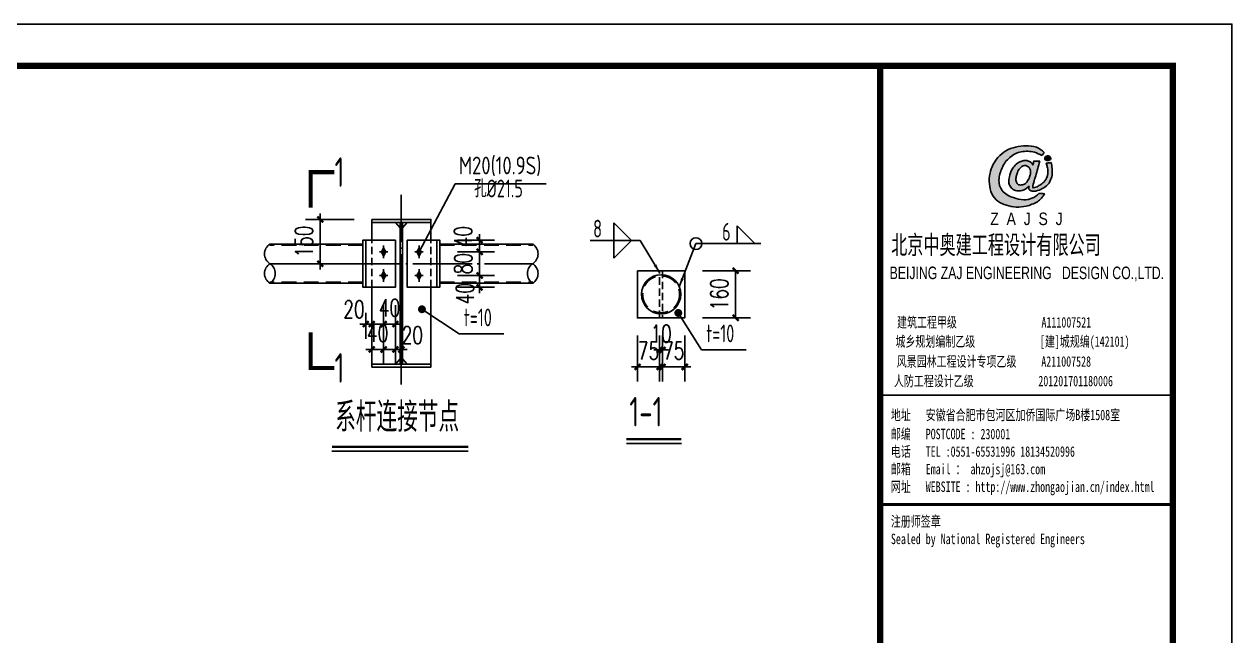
# Model space of a CAD drawing. Extents: x -33967 to 1773478, y -1022458 to -784650.
# Drawn here: x 960748 to 1001624, y -959175 to -938458 of the extents above; entities that cross this region are included whole.
import ezdxf
from ezdxf.enums import TextEntityAlignment as Align

# ---------------------------------------------------------------- set-up
doc = ezdxf.new("R2010")
doc.units = 0
doc.header["$LTSCALE"] = 1000
doc.header["$MEASUREMENT"] = 0
doc.linetypes.add('DASHED', pattern=[0.75, 0.5, -0.25])
doc.linetypes.add('DOTE', pattern=[2.42, 2, -0.2, 0.02, -0.2])
for name, color, linetype in [('AXIS', 3, 'Continuous'), ('BOLT', 251, 'Continuous'), ('DOTE', 1, 'DOTE'), ('GL', 150, 'Continuous'), ('NUM', 7, 'Continuous'), ('PUB_DIM', 3, 'Continuous'), ('PUB_TITLE', 4, 'Continuous'), ('PZ', 202, 'Continuous'), ('TEXT', 7, 'Continuous'), ('THIN', 7, 'Continuous'), ('WELD', 7, 'Continuous'), ('XG', 6, 'Continuous'), ('图签', 3, 'Continuous')]:
    doc.layers.add(name, color=color, linetype=linetype)
doc.styles.add('_gyy_title_Arial', font='arial.ttf', dxfattribs={"width": 0.7})
doc.styles.add('_gyy_title_ST', font='', dxfattribs={"width": 0.8})
doc.styles.add('_TCH_DIM_T3', font='SIMPLEX', dxfattribs={"width": 0.705882, "bigfont": 'GBCBIG'})
doc.styles.add('HZ', font='txt.shx', dxfattribs={"width": 0.8, "bigfont": '000hztxt.shx'})
doc.styles.get("Standard").update_dxf_attribs({"font": 'gbenor.shx', "bigfont": 'gbcbig.shx'})
doc.styles.add('TSSD_Label', font='tssdeng.shx', dxfattribs={"width": 0.7, "bigfont": 'hztxt.shx'})
doc.styles.add('TSSD_Norm', font='tssdeng.shx', dxfattribs={"bigfont": 'hztxt.shx'})
doc.styles.get('_gyy_title_ST').set_extended_font_data('SimSun')
doc.dimstyles.new('TCH-200-1', dxfattribs={"dimtxt": 595, "dimasz": 200, "dimexe": 500, "dimexo": 600, "dimgap": 252.5, "dimtad": 1, "dimdec": 0, "dimzin": 0, "dimdsep": 46, "dimtxsty": '_TCH_DIM_T3', "dimblk": 'ARCHTICK', "dimcen": 0.09, "dimclrd": 3, "dimclre": 3, "dimclrt": 7, "dimazin": 2, "dimtfac": 1, "dimtdec": 0, "dimtix": 1, "dimtmove": 2, "dimatfit": 3, "dimfxl": 1, "dimtolj": 1, "dimtzin": 0, "dimarcsym": 0})
doc.dimstyles.new('TSSD_LEADER_STYLE_300.0', dxfattribs={"dimtxt": 0.18, "dimasz": 300, "dimexe": 0.18, "dimexo": 0.0625, "dimgap": 0.09, "dimtad": 0, "dimtih": 1, "dimtoh": 1, "dimdec": 4, "dimzin": 0, "dimdsep": 46, "dimtxsty": 'Standard', "dimcen": 0.09, "dimadec": 0, "dimazin": 0, "dimtfac": 1, "dimtdec": 4, "dimtofl": 0, "dimtmove": 0, "dimatfit": 3, "dimfxl": 1, "dimtolj": 1, "dimtzin": 0, "dimarcsym": 0})

# ---------------------------------------------------------------- blocks, each defined once
blk = doc.blocks.new('_WELD004')
at = {"color": 0, "linetype": 'ByBlock'}
for p, q in [((0, 1), (1, 0)), ((0, 0), (0, 1))]:
    blk.add_line(p, q, dxfattribs=at)
blk = doc.blocks.new('_WELD003')
at = {"color": 0, "linetype": 'ByBlock'}
blk.add_circle((0, 0), 0.5, dxfattribs=at)
blk = doc.blocks.new('_ArchTick')
at = {"color": 0, "linetype": 'ByBlock', "const_width": 0.4}
blk.add_lwpolyline([(-0.5, -0.5), (0.5, 0.5)], dxfattribs=at)
blk = doc.blocks.new('*D164')
at = {"layer": 'AXIS', "color": 3, "lineweight": -2, "transparency": 16777216}
for p, q in [((982357, -949008), (982357, -950566)), ((983107, -949008), (983107, -950566)), ((982357, -950066), (982157, -950066)), ((982357, -950066), (983107, -950066)), ((983107, -950066), (983307, -950066))]:
    blk.add_line(p, q, dxfattribs=at)
at = {"layer": 'Defpoints', "color": 0, "transparency": 16777216}
for p in [(982357, -948408), (983107, -948408), (983107, -950066)]:
    blk.add_point(p, dxfattribs=at)
at = {"layer": 'AXIS', "color": 3, "lineweight": -2, "transparency": 16777216, "xscale": 200, "yscale": 200, "zscale": 200}
blk.add_blockref('_ArchTick', (982357, -950066), dxfattribs=at)
at = {"layer": 'AXIS', "color": 3, "lineweight": -2, "transparency": 16777216, "xscale": 200, "yscale": 200, "zscale": 200, "rotation": 180}
blk.add_blockref('_ArchTick', (983107, -950066), dxfattribs=at)
at = {"layer": 'AXIS', "color": 7, "transparency": 16777216, "insert": (982732, -949516), "char_height": 595, "attachment_point": 5, "style": '_TCH_DIM_T3'}
blk.add_mtext('\\A1;75', dxfattribs=at)
blk = doc.blocks.new('*D165')
at = {"layer": 'AXIS', "color": 3, "lineweight": -2, "transparency": 16777216}
for p, q in [((982257, -949008), (982257, -949989)), ((982357, -949008), (982357, -949989)), ((982257, -949489), (982057, -949489)), ((982257, -949489), (982357, -949489)), ((982357, -949489), (982557, -949489))]:
    blk.add_line(p, q, dxfattribs=at)
at = {"layer": 'Defpoints', "color": 0, "transparency": 16777216}
for p in [(982257, -948408), (982357, -948408), (982357, -949489)]:
    blk.add_point(p, dxfattribs=at)
at = {"layer": 'AXIS', "color": 3, "lineweight": -2, "transparency": 16777216, "xscale": 200, "yscale": 200, "zscale": 200}
blk.add_blockref('_ArchTick', (982257, -949489), dxfattribs=at)
at = {"layer": 'AXIS', "color": 3, "lineweight": -2, "transparency": 16777216, "xscale": 200, "yscale": 200, "zscale": 200, "rotation": 180}
blk.add_blockref('_ArchTick', (982357, -949489), dxfattribs=at)
at = {"layer": 'AXIS', "color": 7, "transparency": 16777216, "insert": (982307, -948939), "char_height": 595, "attachment_point": 5, "style": '_TCH_DIM_T3'}
blk.add_mtext('\\A1;10', dxfattribs=at)
blk = doc.blocks.new('*D135')
at = {"layer": 'AXIS', "color": 3, "lineweight": -2, "transparency": 16777216}
for p, q in [((983707, -946808), (985328, -946808)), ((984828, -948408), (984828, -946808)), ((983710, -948408), (985328, -948408))]:
    blk.add_line(p, q, dxfattribs=at)
at = {"layer": 'Defpoints', "color": 0, "transparency": 16777216}
for p in [(983107, -946808), (984828, -946808), (983110, -948408)]:
    blk.add_point(p, dxfattribs=at)
at = {"layer": 'AXIS', "color": 3, "lineweight": -2, "transparency": 16777216, "xscale": 200, "yscale": 200, "zscale": 200}
for p, rotation in [((984828, -946808), 90), ((984828, -948408), 270)]:
    blk.add_blockref('_ArchTick', p, dxfattribs=dict(at, rotation=rotation))
at = {"layer": 'AXIS', "color": 7, "transparency": 16777216, "insert": (984278, -947608), "char_height": 595, "attachment_point": 5, "rotation": 90, "style": '_TCH_DIM_T3'}
blk.add_mtext('\\A1;160', dxfattribs=at)
blk = doc.blocks.new('*D136')
at = {"layer": 'AXIS', "color": 3, "lineweight": -2, "transparency": 16777216}
for p, q in [((981507, -949008), (981507, -950566)), ((982257, -949008), (982257, -950566)), ((981507, -950066), (981307, -950066)), ((981507, -950066), (982257, -950066)), ((982257, -950066), (982457, -950066))]:
    blk.add_line(p, q, dxfattribs=at)
at = {"layer": 'Defpoints', "color": 0, "transparency": 16777216}
for p in [(981507, -948408), (982257, -948408), (982257, -950066)]:
    blk.add_point(p, dxfattribs=at)
at = {"layer": 'AXIS', "color": 3, "lineweight": -2, "transparency": 16777216, "xscale": 200, "yscale": 200, "zscale": 200}
blk.add_blockref('_ArchTick', (981507, -950066), dxfattribs=at)
at = {"layer": 'AXIS', "color": 3, "lineweight": -2, "transparency": 16777216, "xscale": 200, "yscale": 200, "zscale": 200, "rotation": 180}
blk.add_blockref('_ArchTick', (982257, -950066), dxfattribs=at)
at = {"layer": 'AXIS', "color": 7, "transparency": 16777216, "insert": (981882, -949516), "char_height": 595, "attachment_point": 5, "style": '_TCH_DIM_T3'}
blk.add_mtext('\\A1;75', dxfattribs=at)
blk = doc.blocks.new('*D144')
at = {"layer": 'AXIS', "color": 3, "lineweight": -2, "transparency": 16777216}
for p, q in [((972313, -948235), (972313, -949117)), ((972513, -947971), (972513, -949117)), ((972313, -948617), (972113, -948617)), ((972513, -948617), (972313, -948617)), ((972513, -948617), (972713, -948617))]:
    blk.add_line(p, q, dxfattribs=at)
at = {"layer": 'Defpoints', "color": 0, "transparency": 16777216}
for p in [(972513, -947371), (972313, -947635), (972313, -948617)]:
    blk.add_point(p, dxfattribs=at)
at = {"layer": 'AXIS', "color": 3, "lineweight": -2, "transparency": 16777216, "xscale": 200, "yscale": 200, "zscale": 200}
blk.add_blockref('_ArchTick', (972313, -948617), dxfattribs=at)
at = {"layer": 'AXIS', "color": 3, "lineweight": -2, "transparency": 16777216, "xscale": 200, "yscale": 200, "zscale": 200, "rotation": 180}
blk.add_blockref('_ArchTick', (972513, -948617), dxfattribs=at)
at = {"layer": 'AXIS', "color": 7, "transparency": 16777216, "insert": (971908, -948117), "char_height": 595, "attachment_point": 5, "style": '_TCH_DIM_T3'}
blk.add_mtext('\\A1;20', dxfattribs=at)
blk = doc.blocks.new('*D145')
at = {"layer": 'AXIS', "color": 3, "lineweight": -2, "transparency": 16777216}
for p, q in [((970770, -945071), (970770, -944871)), ((971913, -945071), (970270, -945071)), ((970770, -946571), (970770, -945071)), ((971613, -946571), (970270, -946571)), ((970770, -946571), (970770, -946771))]:
    blk.add_line(p, q, dxfattribs=at)
at = {"layer": 'Defpoints', "color": 0, "transparency": 16777216}
for p in [(970770, -945071), (972513, -945071), (972213, -946571)]:
    blk.add_point(p, dxfattribs=at)
at = {"layer": 'AXIS', "color": 3, "lineweight": -2, "transparency": 16777216, "xscale": 200, "yscale": 200, "zscale": 200}
for p, rotation in [((970770, -945071), 270), ((970770, -946571), 90)]:
    blk.add_blockref('_ArchTick', p, dxfattribs=dict(at, rotation=rotation))
at = {"layer": 'AXIS', "color": 7, "transparency": 16777216, "insert": (970220, -945821), "char_height": 595, "attachment_point": 5, "rotation": 90, "style": '_TCH_DIM_T3'}
blk.add_mtext('\\A1;150', dxfattribs=at)
blk = doc.blocks.new('*D146')
at = {"layer": 'AXIS', "color": 3, "lineweight": -2, "transparency": 16777216}
for p, q in [((975413, -946171), (976663, -946171)), ((976163, -946171), (976163, -945971)), ((976163, -946971), (976163, -946171)), ((975413, -946971), (976663, -946971)), ((976163, -946971), (976163, -947171))]:
    blk.add_line(p, q, dxfattribs=at)
at = {"layer": 'Defpoints', "color": 0, "transparency": 16777216}
for p in [(974813, -946171), (976163, -946171), (974813, -946971)]:
    blk.add_point(p, dxfattribs=at)
at = {"layer": 'AXIS', "color": 3, "lineweight": -2, "transparency": 16777216, "xscale": 200, "yscale": 200, "zscale": 200}
for p, rotation in [((976163, -946171), 270), ((976163, -946971), 90)]:
    blk.add_blockref('_ArchTick', p, dxfattribs=dict(at, rotation=rotation))
at = {"layer": 'AXIS', "color": 7, "transparency": 16777216, "insert": (975613, -946571), "char_height": 595, "attachment_point": 5, "rotation": 90, "style": '_TCH_DIM_T3'}
blk.add_mtext('\\A1;80', dxfattribs=at)
blk = doc.blocks.new('*D147')
at = {"layer": 'AXIS', "color": 3, "lineweight": -2, "transparency": 16777216}
for p, q in [((975413, -945771), (976663, -945771)), ((976163, -945771), (976163, -945571)), ((976163, -946171), (976163, -945771)), ((975413, -946171), (976663, -946171)), ((976163, -946171), (976163, -946371))]:
    blk.add_line(p, q, dxfattribs=at)
at = {"layer": 'Defpoints', "color": 0, "transparency": 16777216}
for p in [(974813, -945771), (976163, -945771), (974813, -946171)]:
    blk.add_point(p, dxfattribs=at)
at = {"layer": 'AXIS', "color": 3, "lineweight": -2, "transparency": 16777216, "xscale": 200, "yscale": 200, "zscale": 200}
for p, rotation in [((976163, -945771), 270), ((976163, -946171), 90)]:
    blk.add_blockref('_ArchTick', p, dxfattribs=dict(at, rotation=rotation))
at = {"layer": 'AXIS', "color": 7, "transparency": 16777216, "insert": (975605, -945654), "char_height": 595, "attachment_point": 5, "rotation": 90, "style": '_TCH_DIM_T3'}
blk.add_mtext('\\A1;40', dxfattribs=at)
blk = doc.blocks.new('*D148')
at = {"layer": 'AXIS', "color": 3, "lineweight": -2, "transparency": 16777216}
for p, q in [((975413, -946971), (976663, -946971)), ((976163, -946971), (976163, -946771)), ((976163, -947371), (976163, -946971)), ((975413, -947371), (976663, -947371)), ((976163, -947371), (976163, -947571))]:
    blk.add_line(p, q, dxfattribs=at)
at = {"layer": 'Defpoints', "color": 0, "transparency": 16777216}
for p in [(974813, -946971), (976163, -946971), (974813, -947371)]:
    blk.add_point(p, dxfattribs=at)
at = {"layer": 'AXIS', "color": 3, "lineweight": -2, "transparency": 16777216, "xscale": 200, "yscale": 200, "zscale": 200}
for p, rotation in [((976163, -946971), 270), ((976163, -947371), 90)]:
    blk.add_blockref('_ArchTick', p, dxfattribs=dict(at, rotation=rotation))
at = {"layer": 'AXIS', "color": 7, "transparency": 16777216, "insert": (975666, -947586), "char_height": 595, "attachment_point": 5, "rotation": 90, "style": '_TCH_DIM_T3'}
blk.add_mtext('\\A1;40', dxfattribs=at)
blk = doc.blocks.new('*D149')
at = {"layer": 'AXIS', "color": 3, "lineweight": -2, "transparency": 16777216}
for p, q in [((973313, -947971), (973313, -949975)), ((973513, -947971), (973513, -949975)), ((973313, -949475), (973113, -949475)), ((973313, -949475), (973513, -949475)), ((973513, -949475), (973713, -949475))]:
    blk.add_line(p, q, dxfattribs=at)
at = {"layer": 'Defpoints', "color": 0, "transparency": 16777216}
for p in [(973313, -947371), (973513, -947371), (973513, -949475)]:
    blk.add_point(p, dxfattribs=at)
at = {"layer": 'AXIS', "color": 3, "lineweight": -2, "transparency": 16777216, "xscale": 200, "yscale": 200, "zscale": 200}
blk.add_blockref('_ArchTick', (973313, -949475), dxfattribs=at)
at = {"layer": 'AXIS', "color": 3, "lineweight": -2, "transparency": 16777216, "xscale": 200, "yscale": 200, "zscale": 200, "rotation": 180}
blk.add_blockref('_ArchTick', (973513, -949475), dxfattribs=at)
at = {"layer": 'AXIS', "color": 7, "transparency": 16777216, "insert": (973887, -948990), "char_height": 595, "attachment_point": 5, "style": '_TCH_DIM_T3'}
blk.add_mtext('\\A1;20', dxfattribs=at)
blk = doc.blocks.new('*D150')
at = {"layer": 'AXIS', "color": 3, "lineweight": -2, "transparency": 16777216}
for p, q in [((972913, -947971), (972913, -949117)), ((973313, -947971), (973313, -949117)), ((972913, -948617), (972713, -948617)), ((972913, -948617), (973313, -948617)), ((973313, -948617), (973513, -948617))]:
    blk.add_line(p, q, dxfattribs=at)
at = {"layer": 'Defpoints', "color": 0, "transparency": 16777216}
for p in [(972913, -947371), (973313, -947371), (973313, -948617)]:
    blk.add_point(p, dxfattribs=at)
at = {"layer": 'AXIS', "color": 3, "lineweight": -2, "transparency": 16777216, "xscale": 200, "yscale": 200, "zscale": 200}
blk.add_blockref('_ArchTick', (972913, -948617), dxfattribs=at)
at = {"layer": 'AXIS', "color": 3, "lineweight": -2, "transparency": 16777216, "xscale": 200, "yscale": 200, "zscale": 200, "rotation": 180}
blk.add_blockref('_ArchTick', (973313, -948617), dxfattribs=at)
at = {"layer": 'AXIS', "color": 7, "transparency": 16777216, "insert": (973113, -948067), "char_height": 595, "attachment_point": 5, "style": '_TCH_DIM_T3'}
blk.add_mtext('\\A1;40', dxfattribs=at)
blk = doc.blocks.new('*D151')
at = {"layer": 'AXIS', "color": 3, "lineweight": -2, "transparency": 16777216}
for p, q in [((972513, -947971), (972513, -949975)), ((972913, -947971), (972913, -949975)), ((972513, -949475), (972313, -949475)), ((972513, -949475), (972913, -949475)), ((972913, -949475), (973113, -949475))]:
    blk.add_line(p, q, dxfattribs=at)
at = {"layer": 'Defpoints', "color": 0, "transparency": 16777216}
for p in [(972513, -947371), (972913, -947371), (972913, -949475)]:
    blk.add_point(p, dxfattribs=at)
at = {"layer": 'AXIS', "color": 3, "lineweight": -2, "transparency": 16777216, "xscale": 200, "yscale": 200, "zscale": 200}
blk.add_blockref('_ArchTick', (972513, -949475), dxfattribs=at)
at = {"layer": 'AXIS', "color": 3, "lineweight": -2, "transparency": 16777216, "xscale": 200, "yscale": 200, "zscale": 200, "rotation": 180}
blk.add_blockref('_ArchTick', (972913, -949475), dxfattribs=at)
at = {"layer": 'AXIS', "color": 7, "transparency": 16777216, "insert": (972713, -948925), "char_height": 595, "attachment_point": 5, "style": '_TCH_DIM_T3'}
blk.add_mtext('\\A1;40', dxfattribs=at)
blk = doc.blocks.new('dd')
at = {"layer": '图签'}
h = blk.add_hatch(color=5, dxfattribs=at)
h.set_gradient(color1=(0, 0, 255), color2=(36, 36, 255), one_color=1, tint=0.57)
h.paths.add_polyline_path([(452, 1270, -0.093206), (531, 1562, -0.136321), (716, 1807, -0.161039), (988, 1948, -0.108591), (1307, 1935, -0.049497), (1479, 1861, 0.062627), (1539, 1932, 0.094388), (1351, 2056, 0.136326), (854, 2062, 0.161722), (430, 1810, 0.133661), (243, 1435, 0.158414), (286, 937, 0.22517), (632, 669, 0.138663), (1107, 646, 0.074676), (1375, 753, 0.125344), (1543, 944, 0.006312), (1413, 948, -0.090385), (1244, 833, -0.096745), (1053, 797, -0.073845), (803, 850, -0.140868), (530, 1020, -0.160753)])
h = blk.add_hatch(color=5, dxfattribs=at)
h.set_gradient(color1=(0, 0, 255), color2=(36, 36, 255), one_color=1, tint=0.57)
h.paths.add_polyline_path([(1306, 1289, 0.011169), (1334, 1370, 0.005807), (1431, 1724, 0.01105), (1292, 1724, 0.016796), (1267, 1634, 0.125943), (1203, 1704, 0.083806), (1120, 1739, 0.082879), (1047, 1739, -0.008503), (952, 1710, 0.060057), (844, 1628, 0.086078), (774, 1532, 0.099424), (705, 1347, 0.12153), (690, 1225, 0.102644), (719, 1122, 0.056648), (797, 1042, 0.092914), (913, 1013, 0.194578), (1098, 1064, -0.002562), (1175, 1122, 0.064354), (1167, 1068, 0.172385), (1207, 1017, 0.105458), (1300, 1002, 0.086567), (1454, 1046, 0.047674), (1592, 1136, 0.166359), (1692, 1274, 0.096748), (1728, 1431, 0.03151), (1728, 1548, 0.041815), (1700, 1691, 0.007654), (1588, 1673, -0.009919), (1610, 1585, -0.068269), (1624, 1482, -0.105336), (1605, 1352, -0.14652), (1528, 1223, -0.070486), (1434, 1151, -0.077937), (1341, 1103, -0.127098), (1272, 1084, -0.114215), (1267, 1129, -0.007609)])
h.paths.add_polyline_path([(865, 1245, -0.099994), (863, 1328, -0.050974), (888, 1427, -0.120527), (938, 1529, -0.043888), (1002, 1595, -0.08446), (1063, 1619, -0.147309), (1127, 1607, -0.037474), (1177, 1572, -0.06931), (1209, 1507, -0.067662), (1213, 1431, -0.02676), (1211, 1413, 0.017209), (1183, 1329, -0.048815), (1120, 1223, -0.139096), (1046, 1163, -0.097991), (944, 1153, -0.085394), (909, 1169, -0.149141)], flags=16)
h = blk.add_hatch(color=1, dxfattribs=at)
h.set_gradient(color1=(255, 0, 0), color2=(255, 0, 0), tint=0.57)
h.paths.add_polyline_path([(1557, 1818, 0.386553), (1564, 1757, 0.170676), (1604, 1736, 0.082224), (1657, 1743, 0.087509), (1686, 1766, 0.264235), (1694, 1804, 0.244333), (1636, 1850, 0.30271)])
blk.add_lwpolyline([(1539, 1932, 0.094388), (1351, 2056, 0.136326), (854, 2062, 0.161722), (430, 1810, 0.133661), (243, 1435, 0.158414), (286, 937, 0.22517), (632, 669, 0.138663), (1107, 646, 0.074676), (1375, 753, 0.125344), (1543, 944, 0.006312), (1413, 948, -0.090385), (1244, 833, -0.096745), (1053, 797, -0.073845), (803, 850, -0.140868), (530, 1020, -0.160753), (452, 1270, -0.093206), (531, 1562, -0.136321), (716, 1807, -0.161039), (988, 1948, -0.108591), (1307, 1935, -0.049497), (1479, 1861, 0.062627)], format="xyb", close=True, dxfattribs=at)
for points in [[(1431, 1724, 0.011041), (1292, 1724, 0.016796), (1267, 1634, 0.125943), (1203, 1704, 0.083806), (1120, 1739, 0.082879), (1047, 1739, -0.008503), (952, 1710, 0.060057), (844, 1628, 0.086078), (774, 1532, 0.099424), (705, 1347, 0.12153), (690, 1225, 0.102644), (719, 1122, 0.056648), (797, 1042, 0.092914), (913, 1013, 0.194578), (1098, 1064, -0.002562), (1175, 1122, 0.064354), (1167, 1068, 0.172385), (1207, 1017, 0.105458), (1300, 1002, 0.086567), (1454, 1046, 0.047674), (1592, 1136, 0.166359), (1692, 1274, 0.096748), (1728, 1431, 0.03151), (1728, 1548, 0.041815), (1700, 1691, 0.007654), (1588, 1673, -0.009919), (1610, 1585, -0.068269), (1624, 1482, -0.105336), (1605, 1352, -0.14652), (1528, 1223, -0.070486), (1434, 1151, -0.077937), (1341, 1103, -0.127098), (1272, 1084, -0.114215), (1267, 1129, -0.007609), (1306, 1289, 0.011169), (1334, 1370, 0.005782), (1430, 1722, 0.069025)], [(1694, 1804, 0.243958), (1636, 1850, 0.303117), (1557, 1818, 0.386553), (1564, 1757, 0.170676), (1604, 1736, 0.082224), (1657, 1743, 0.087509), (1686, 1766, 0.264235), (1694, 1804, -7.823139)], [(1213, 1431, 0.067662), (1209, 1507, 0.06931), (1177, 1572, 0.037474), (1127, 1607, 0.147309), (1063, 1619, 0.08446), (1002, 1595, 0.043888), (938, 1529, 0.120527), (888, 1427, 0.050974), (863, 1328, 0.099994), (865, 1245, 0.149141), (909, 1169, 0.085394), (944, 1153, 0.097991), (1046, 1163, 0.139096), (1120, 1223, 0.048815), (1183, 1329, -0.017209), (1211, 1413, 0.02676), (1213, 1431, 0.441273)]]:
    blk.add_lwpolyline(points, format="xyb", dxfattribs=at)
at = {"insert": (246, 492), "char_height": 300, "width": 8000, "attachment_point": 1, "style": 'HZ'}
blk.add_mtext('{\\fArial|b0|i0|c0|p32;Z  A  J  S  J}', dxfattribs=at)

msp = doc.modelspace()

# ---------------------------------------------------------------- hatches: boundary and pattern name
at = {"layer": 'BOLT'}
for points in [[(972913.3, -946030.2), (972843.1, -946170.6), (972913.3, -946311), (972983.5, -946170.6)], [(974113.3, -946030.2), (974183.5, -946170.6), (974113.3, -946311), (974043.1, -946170.6)], [(972913.3, -946830.2), (972843.1, -946970.6), (972913.3, -947111), (972983.5, -946970.6)], [(974113.3, -946830.2), (974183.5, -946970.6), (974113.3, -947111), (974043.1, -946970.6)]]:
    msp.add_hatch(color=256, dxfattribs=at).paths.add_polyline_path(points)

# ---------------------------------------------------------------- linework, layer by layer
at = {"layer": 'AXIS'}
for p, q in [((974113.3, -946170.6, 121.3), (975339.9, -943869, 121.3)), ((975339.9, -943869, 121.3), (978417.8, -943869, 121.3)), ((975471.1, -948951.7, 121.3), (974212, -948114.2, 121.3)), ((983676.7, -949492, 121.3), (982888.1, -948240.1, 121.3)), ((975471.1, -948951.7, 121.3), (976983.2, -948951.7, 121.3)), ((983676.7, -949492, 121.3), (985188.7, -949492, 121.3))]:
    msp.add_line(p, q, dxfattribs=at)
at = {"layer": 'AXIS', "const_width": 133.3, "elevation": 121.3}
for points in [[(974145.4, -948114.2, 1), (974278.7, -948114.2, 1)], [(982821.4, -948240.1, 1), (982954.7, -948240.1, 1)]]:
    msp.add_lwpolyline(points, format="xyb", close=True, dxfattribs=at)
at = {"layer": 'BOLT'}
for p, q in [((972772.9, -946170.6, 121.3), (973053.7, -946170.6, 121.3)), ((972913.3, -946030.2, 121.3), (972843.1, -946170.6, 121.3)), ((972913.3, -946311, 121.3), (972843.1, -946170.6, 121.3)), ((972913.3, -945960, 121.3), (972913.3, -946381.2, 121.3)), ((972913.3, -946030.2, 121.3), (972983.5, -946170.6, 121.3)), ((972913.3, -946311, 121.3), (972983.5, -946170.6, 121.3)), ((974253.7, -946170.6, 121.3), (973972.9, -946170.6, 121.3)), ((974113.3, -946030.2, 121.3), (974043.1, -946170.6, 121.3)), ((974113.3, -946311, 121.3), (974043.1, -946170.6, 121.3)), ((974113.3, -945960, 121.3), (974113.3, -946381.2, 121.3)), ((974113.3, -946030.2, 121.3), (974183.5, -946170.6, 121.3)), ((974113.3, -946311, 121.3), (974183.5, -946170.6, 121.3)), ((972772.9, -946970.6, 121.3), (973053.7, -946970.6, 121.3)), ((972913.3, -946830.2, 121.3), (972843.1, -946970.6, 121.3)), ((972913.3, -947111, 121.3), (972843.1, -946970.6, 121.3)), ((972913.3, -946760, 121.3), (972913.3, -947181.2, 121.3)), ((972913.3, -946830.2, 121.3), (972983.5, -946970.6, 121.3)), ((972913.3, -947111, 121.3), (972983.5, -946970.6, 121.3)), ((974253.7, -946970.6, 121.3), (973972.9, -946970.6, 121.3)), ((974113.3, -946830.2, 121.3), (974043.1, -946970.6, 121.3)), ((974113.3, -947111, 121.3), (974043.1, -946970.6, 121.3)), ((974113.3, -946760, 121.3), (974113.3, -947181.2, 121.3)), ((974113.3, -946830.2, 121.3), (974183.5, -946970.6, 121.3)), ((974113.3, -947111, 121.3), (974183.5, -946970.6, 121.3))]:
    msp.add_line(p, q, dxfattribs=at)
at = {"layer": 'DOTE'}
for p, q in [((973513.3, -950667.1, 121.3), (973513.3, -944239.6, 121.3)), ((969065.9, -946570.6, 121.3), (977960.7, -946570.6, 121.3))]:
    msp.add_line(p, q, dxfattribs=at)
at = {"layer": 'GL', "elevation": 121.3}
for points in [[(972513.3, -945070.6), (974513.3, -945070.6), (974513.3, -945170.6), (972513.3, -945170.6)], [(973473.3, -945170.6), (973553.3, -945170.6), (973553.3, -949970.6), (973473.3, -949970.6)], [(972513.3, -950070.6), (974513.3, -950070.6), (974513.3, -949970.6), (972513.3, -949970.6)]]:
    msp.add_lwpolyline(points, close=True, dxfattribs=at)
at = {"layer": 'NUM', "const_width": 75, "elevation": 121.3}
for points in [[(971162, -952774.1), (975777.9, -952774.1)], [(981133.1, -952513.1), (982994.9, -952513.1)]]:
    msp.add_lwpolyline(points, dxfattribs=at)
at = {"layer": 'NUM', "elevation": 121.3}
for points in [[(981133.1, -952663.1), (982994.9, -952663.1)], [(971162, -952924.1), (975777.9, -952924.1)]]:
    msp.add_lwpolyline(points, dxfattribs=at)
at = {"layer": 'PUB_DIM', "const_width": 140, "elevation": 121.3}
for points in [[(970447.1, -944670.5), (970447.1, -943470.5), (971247.1, -943470.5)], [(970447.1, -948900.3), (970447.1, -950100.3), (971247.1, -950100.3)]]:
    msp.add_lwpolyline(points, dxfattribs=at)
at = {"layer": 'PUB_TITLE'}
msp.add_line((989724.6, -951018.5), (999623.6, -951018.5), dxfattribs=at)
msp.add_lwpolyline([(882823.6, -1022458.4), (1001623.6, -1022458.4), (1001623.6, -938458.4), (882823.6, -938458.4)], close=True, dxfattribs=at)
at = {"layer": 'PUB_TITLE', "const_width": 212.1}
for points in [[(885643.9, -1021044.2), (885643.9, -939872.6), (999623.6, -939872.6), (999623.6, -1021044.2)], [(989724.6, -939872.6), (999623.6, -939872.6), (999623.6, -1021044.2), (989724.6, -1021044.2)]]:
    msp.add_lwpolyline(points, close=True, dxfattribs=at)
at = {"layer": 'PUB_TITLE', "const_width": 99}
msp.add_lwpolyline([(989724.6, -954724.1), (999623.6, -954724.1)], dxfattribs=at)
at = {"layer": 'PZ'}
for p, q in [((972513.3, -945770.6, 121.3), (972513.3, -945170.6, 121.3)), ((973318.6, -945170.6, 121.3), (973473.3, -945353.6, 121.3)), ((973708, -945170.6, 121.3), (973553.3, -945353.6, 121.3)), ((974513.3, -945770.6, 121.3), (974513.3, -945170.6, 121.3)), ((972513.3, -949970.6, 121.3), (972513.3, -947370.6, 121.3)), ((974513.3, -949970.6, 121.3), (974513.3, -947370.6, 121.3)), ((973318.6, -949970.6, 121.3), (973473.3, -949787.6, 121.3)), ((973708, -949970.6, 121.3), (973553.3, -949787.6, 121.3))]:
    msp.add_line(p, q, dxfattribs=at)
at = {"layer": 'PZ', "linetype": 'DASHED', "ltscale": 0.5}
for p, q in [((972513.3, -947370.6, 121.3), (972513.3, -945770.6, 121.3)), ((974513.3, -947370.6, 121.3), (974513.3, -945770.6, 121.3))]:
    msp.add_line(p, q, dxfattribs=at)
at = {"layer": 'PZ', "elevation": 121.3}
for points in [[(972313.3, -945770.6), (972213.3, -945770.6), (972213.3, -947370.6), (972313.3, -947370.6)], [(973313.3, -945770.6), (972313.3, -945770.6), (972313.3, -947370.6), (973313.3, -947370.6)], [(973713.3, -945770.6), (974713.3, -945770.6), (974713.3, -947370.6), (973713.3, -947370.6)], [(974713.3, -945770.6), (974813.3, -945770.6), (974813.3, -947370.6), (974713.3, -947370.6)], [(981506.8, -946807.7), (983106.8, -946807.7), (983106.8, -948407.7), (981506.8, -948407.7)]]:
    msp.add_lwpolyline(points, close=True, dxfattribs=at)
at = {"layer": 'PZ', "linetype": 'DASHED', "ltscale": 0.5, "elevation": 121.3}
msp.add_lwpolyline([(982256.8, -946807.7), (982356.8, -946807.7), (982356.8, -948407.7), (982256.8, -948407.7)], close=True, dxfattribs=at)
at = {"layer": 'WELD'}
for p, q in [((981595.8, -945782.7, 121.3), (979904.6, -945782.7, 121.3)), ((983485.9, -945890, 121.3), (985680.2, -945890, 121.3))]:
    msp.add_line(p, q, dxfattribs=at)
at = {"layer": 'XG'}
for p, q in [((972213.3, -945905.6, 121.3), (969065.9, -945905.6, 121.3)), ((974813.3, -945905.6, 121.3), (977960.7, -945905.6, 121.3)), ((972213.3, -947235.6, 121.3), (969065.9, -947235.6, 121.3)), ((974813.3, -947235.6, 121.3), (977960.7, -947235.6, 121.3))]:
    msp.add_line(p, q, dxfattribs=at)
at = {"layer": 'XG', "linetype": 'DASHED'}
for p, q in [((972213.3, -945945.6, 121.3), (969065.9, -945945.6, 121.3)), ((974813.3, -945945.6, 121.3), (977960.7, -945945.6, 121.3)), ((972213.3, -947195.6, 121.3), (969065.9, -947195.6, 121.3)), ((974813.3, -947195.6, 121.3), (977960.7, -947195.6, 121.3))]:
    msp.add_line(p, q, dxfattribs=at)
at = {"layer": 'XG'}
msp.add_circle((982306.8, -947607.7, 121.3), 665, dxfattribs=at)
at = {"layer": 'XG', "linetype": 'DASHED'}
msp.add_circle((982306.8, -947607.7, 121.3), 625, dxfattribs=at)
at = {"layer": 'XG'}
for centre, start, end in [((969280.9, -946238.1, 121.3), 122.89041, 237.10959), ((977745.7, -946238.1, 121.3), 302.89041, 57.10959), ((969280.9, -946903.1, 121.3), 122.89041, 237.10959), ((968850.9, -946903.1, 121.3), 302.89041, 57.10959), ((978175.7, -946903.1, 121.3), 122.89041, 237.10959), ((977745.7, -946903.1, 121.3), 302.89041, 57.10959)]:
    msp.add_arc(centre, 396, start, end, dxfattribs=at)

# ---------------------------------------------------------------- block references
at = {"layer": 'WELD'}
for name, p, xscale, yscale, zscale in [('_WELD004', (980704.6, -945782.7, 121.3), 599.99985, 599.99985, 599.99985), ('_WELD004', (984880.2, -945890, 121.3), 599.99985, 599.99985, 599.99985), ('_WELD003', (983485.9, -945890, 121.3), 399.9999, 399.9999, 399.9999)]:
    msp.add_blockref(name, p, dxfattribs=dict(at, xscale=xscale, yscale=yscale, zscale=zscale))
at = {"layer": 'WELD', "xscale": -599.99985, "yscale": 599.99985, "zscale": 599.9998499999996, "rotation": 180}
msp.add_blockref('_WELD004', (980704.6, -945782.7, 121.3), dxfattribs=at)
at = {"layer": '图签', "xscale": 1.414139999943435, "yscale": 1.414139999943435, "zscale": 1.414139999943435}
msp.add_blockref('dd', (993098.2, -945535.3), dxfattribs=at)

# ---------------------------------------------------------------- texts
at = {"color": 1, "insert": (990092.8, -945596.3), "char_height": 718.199, "width": 9393.636, "attachment_point": 1, "style": 'HZ'}
msp.add_mtext('北京中奥建工程设计有限公司', dxfattribs=at)
at = {"layer": 'PUB_TITLE', "width": 0.7}
for s, height, style, p in [('BEIJING ZAJ ENGINEERING   DESIGN CO.,LTD.', 424.242, '_gyy_title_Arial', (994685.7, -947093.5)), ('建筑工程甲级                 A111007521             ', 353.535, '_gyy_title_ST', (994671.5, -948731.8)), ('城乡规划编制乙级             [建]城规编(142101)', 353.535, '_gyy_title_ST', (994199.4, -949380.4)), ('风景园林工程设计专项乙级     A211007528           ', 353.535, '_gyy_title_ST', (994495.5, -950058.6)), ('人防工程设计乙级             201201701180006', 353.535, '_gyy_title_ST', (993892.6, -950720.2))]:
    msp.add_text(s, height=height, dxfattribs=dict(at, style=style)).set_placement(p, align=Align.CENTER)
at = {"layer": 'PUB_TITLE', "style": '_gyy_title_ST', "width": 0.7}
for s, height, p in [('地址   安徽省合肥市包河区加侨国际广场B楼1508室', 353.535, (990082.5, -951868.8)), ('邮编   POSTCODE : 230001', 353.535, (990082.5, -952514.6)), ('电话   TEL :0551-65531996 18134520996', 353.535, (990082.5, -953108.5)), ('邮箱   Email ： ahzojsj@163.com', 353.535, (990082.5, -953702.5)), ('网址   WEBSITE : http://www.zhongaojian.cn/index.html', 353.535, (990082.5, -954299.9)), ('注册师签章', 353.53, (990082.5, -955473.6)), ('Sealed by National Registered Engineers', 353.535, (990084.4, -956067.6))]:
    msp.add_text(s, height=height, dxfattribs=at).set_placement(p)
at = {"layer": 'TEXT', "style": 'TSSD_Label', "width": 0.7}
for p in [(971419.3, -943470.5, 121.3), (971419.3, -950100.3, 121.3)]:
    msp.add_text('1', height=1000, dxfattribs=at).set_placement(p, align=Align.MIDDLE_CENTER)
msp.add_text('孔%%c21.5', height=600, dxfattribs=at).set_placement((977629.8, -944504, 121.3), align=Align.BOTTOM_RIGHT)
for s, p in [('8', (980004.6, -945682.7, 121.3)), ('6', (984370.2, -945790, 121.3))]:
    msp.add_text(s, height=600, dxfattribs=at).set_placement(p)
for s, height, p in [('t=10', 600, (975627.4, -948871.7, 121.3)), ('t=10', 600, (983833, -949412, 121.3)), ('系杆连接节点', 1000, (971273.6, -952564.1, 121.3)), ('1-1', 1000, (981230.1, -952383.9, 121.3))]:
    msp.add_text(s, height=height, dxfattribs=at).set_placement(p, align=Align.BOTTOM_LEFT)
at = {"layer": 'THIN', "style": 'TSSD_Norm', "width": 0.8}
msp.add_text('M20(10.9S)', height=600, dxfattribs=at).set_placement((978253.4, -943725.3, 121.3), align=Align.BOTTOM_RIGHT)

# ---------------------------------------------------------------- dimensions: what is measured, and where the dimension line sits
at = {"layer": 'AXIS'}
for base, p1, p2, text, picture, middle in [((970769.8, -945070.6, 121.3), (972213.3, -946570.6, 121.3), (972513.3, -945070.6, 121.3), '150', '*D145', (970219.8, -945820.6, 121.3)), ((976163.1, -946170.6, 121.3), (974813.3, -946970.6, 121.3), (974813.3, -946170.6, 121.3), '80', '*D146', (975613.1, -946570.6, 121.3)), ((984827.7, -946807.7, 121.3), (983110.2, -948407.7, 121.3), (983106.8, -946807.7, 121.3), '160', '*D135', (984277.7, -947607.7, 121.3))]:
    dim = msp.add_linear_dim(base=base, p1=p1, p2=p2, angle=90, text=text, dimstyle='TCH-200-1', dxfattribs=at)
    dim.commit()
    dim.dimension.update_dxf_attribs({"geometry": picture, "text_midpoint": middle})
for base, p1, p2, picture, middle in [((976163.1, -945770.6, 121.3), (974813.3, -946170.6, 121.3), (974813.3, -945770.6, 121.3), '*D147', (975605.4, -945654.2, 121.3)), ((976163.1, -946970.6, 121.3), (974813.3, -947370.6, 121.3), (974813.3, -946970.6, 121.3), '*D148', (975666.4, -947586.1, 121.3))]:
    dim = msp.add_linear_dim(base=base, p1=p1, p2=p2, angle=90, text='40', dimstyle='TCH-200-1', dxfattribs=at)
    dim.commit()
    dim.dimension.update_dxf_attribs({"geometry": picture, "text_midpoint": middle, "dimtype": 128})
for base, p1, p2, picture, middle in [((972313.3, -948616.7, 121.3), (972513.3, -947370.6, 121.3), (972313.3, -947635.2, 121.3), '*D144', (971908, -948116.7, 121.3)), ((973513.3, -949474.5, 121.3), (973313.3, -947370.6, 121.3), (973513.3, -947370.6, 121.3), '*D149', (973887.2, -948990.4, 121.3))]:
    dim = msp.add_linear_dim(base=base, p1=p1, p2=p2, text='20', dimstyle='TCH-200-1', dxfattribs=at)
    dim.commit()
    dim.dimension.update_dxf_attribs({"geometry": picture, "text_midpoint": middle, "dimtype": 128})
for base, p1, p2, text, picture, middle in [((972913.3, -949474.5, 121.3), (972513.3, -947370.6, 121.3), (972913.3, -947370.6, 121.3), '40', '*D151', (972713.3, -948924.5, 121.3)), ((973313.3, -948616.7, 121.3), (972913.3, -947370.6, 121.3), (973313.3, -947370.6, 121.3), '40', '*D150', (973113.3, -948066.7, 121.3)), ((982256.8, -950065.9, 121.3), (981506.8, -948407.7, 121.3), (982256.8, -948407.7, 121.3), '75', '*D136', (981881.8, -949515.9, 121.3)), ((982356.8, -949489.2, 121.3), (982256.8, -948407.7, 121.3), (982356.8, -948407.7, 121.3), '10', '*D165', (982306.8, -948939.2, 121.3)), ((983106.8, -950065.9, 121.3), (982356.8, -948407.7, 121.3), (983106.8, -948407.7, 121.3), '75', '*D164', (982731.8, -949515.9, 121.3))]:
    dim = msp.add_linear_dim(base=base, p1=p1, p2=p2, text=text, dimstyle='TCH-200-1', dxfattribs=at)
    dim.commit()
    dim.dimension.update_dxf_attribs({"geometry": picture, "text_midpoint": middle})

# ---------------------------------------------------------------- leaders
at = {"layer": 'WELD'}
for points in [[(982256.8, -946874.4, 121.3), (981595.8, -945782.7, 121.3)], [(982920.1, -947350.7, 121.3), (983485.9, -945890, 121.3)]]:
    msp.add_leader(points, dimstyle='TSSD_LEADER_STYLE_300.0', dxfattribs=at)

doc.saveas('drawing.dxf')
